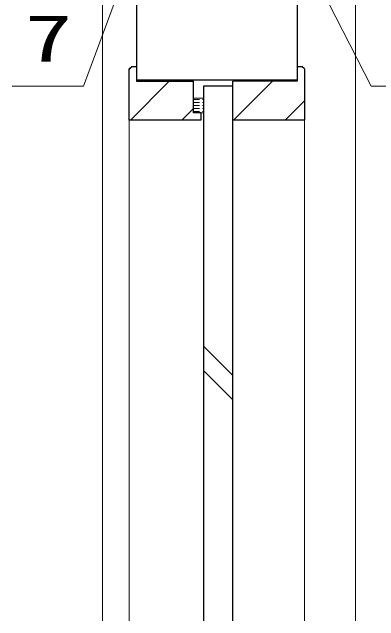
# Model space of a CAD drawing. Units: millimetres, scale not verified. Extents: x -1306 to 1306, y -607 to 607.
# Drawn here: x -483.2 to -407.8, y 208.6 to 333.6 of the extents above; entities that cross this region are included whole.
import ezdxf
from ezdxf.enums import TextEntityAlignment as Align

# ---------------------------------------------------------------- set-up
doc = ezdxf.new("R2010")
doc.units = ezdxf.units.MM
doc.header["$LTSCALE"] = 5
doc.linetypes.add('USER2', pattern=[0.375, 0.25, -0.125])
for name, color, linetype, lineweight in [('0-B_点線(水)', 6, 'USER2', 9), ('0-D_線(白)', 7, 'Continuous', 30), ('1-0_線(水)', 4, 'Continuous', 9), ('1-1_寸法線', 3, 'Continuous', 13), ('1-2_ハッチング', 6, 'Continuous', 9)]:
    doc.layers.add(name, color=color, linetype=linetype, lineweight=lineweight)
doc.styles.add('ＭＳ ゴシック', font='')
doc.styles.get('ＭＳ ゴシック').set_extended_font_data('MS Gothic')

msp = doc.modelspace()

# ---------------------------------------------------------------- linework, layer by layer
at = {"layer": '0-B_点線(水)'}
for p, q in [((-445.928, 315.697), (-443.828, 315.697)), ((-445.928, 315.072), (-443.828, 315.072)), ((-445.928, 314.447), (-443.828, 314.447)), ((-445.928, 313.822), (-443.828, 313.822)), ((-445.928, 313.197), (-443.828, 313.197))]:
    msp.add_line(p, q, dxfattribs=at)
at = {"layer": '0-D_線(白)'}
for p, q in [((-457.628, 418.469), (-457.628, 319.469)), ((-424.627, 418.448), (-424.627, 322.469)), ((-459.128, 321.969), (-458.628, 322.469)), ((-458.628, 322.469), (-457.628, 322.469)), ((-424.628, 322.469), (-423.628, 322.469)), ((-423.128, 321.969), (-423.628, 322.469)), ((-457.628, 319.719), (-424.628, 319.719)), ((-443.828, 208.637), (-443.828, 318.469)), ((-443.828, 318.469), (-437.828, 318.469)), ((-437.828, 208.637), (-437.828, 318.469))]:
    msp.add_line(p, q, dxfattribs=at)
for points in [[(-444.428, 312.969), (-444.428, 311.469), (-459.128, 311.469), (-459.128, 321.969)], [(-457.628, 322.469), (-457.628, 319.469), (-445.928, 319.469)], [(-424.628, 322.469), (-424.628, 319.469), (-437.828, 319.469)], [(-423.128, 321.969), (-423.128, 311.469), (-437.828, 311.469), (-437.828, 319.469)], [(-444.428, 312.969), (-445.928, 312.969), (-445.928, 319.469)], [(-444.428, 312.969), (-445.928, 312.969), (-445.928, 315.969)]]:
    msp.add_lwpolyline(points, dxfattribs=at)
at = {"layer": '1-0_線(水)'}
for p, q in [((-412.627, 458.448), (-412.627, 208.637)), ((-464.627, 428.448), (-464.627, 208.637)), ((-445.928, 315.969), (-443.828, 315.969)), ((-444.428, 312.969), (-443.828, 312.969)), ((-459.128, 311.469), (-459.128, 208.637)), ((-423.128, 311.469), (-423.128, 208.637)), ((-437.828, 258.992), (-443.828, 264.992)), ((-437.828, 253.992), (-443.828, 259.992))]:
    msp.add_line(p, q, dxfattribs=at)
at = {"layer": '1-1_寸法線'}
for points in [[(-461.128, 338.448), (-468.53, 318.448), (-483.197, 318.448)], [(-419.627, 338.448), (-409.428, 318.448), (-386.667, 318.448)]]:
    msp.add_lwpolyline(points, dxfattribs=at)
at = {"layer": '1-2_ハッチング'}
for p, q in [((-459.128, 321.841), (-458.501, 322.469)), ((-458.894, 311.469), (-450.894, 319.469)), ((-437.681, 311.469), (-429.681, 319.469)), ((-427.074, 311.469), (-423.128, 315.415)), ((-448.287, 311.469), (-445.928, 313.828))]:
    msp.add_line(p, q, dxfattribs=at)

# ---------------------------------------------------------------- texts
at = {"layer": '1-1_寸法線', "style": 'ＭＳ ゴシック', "width": 1.5}
msp.add_text('7', height=9.604, dxfattribs=at).set_placement((-480.625, 320.597), align=Align.BOTTOM_LEFT)

doc.saveas('drawing.dxf')
